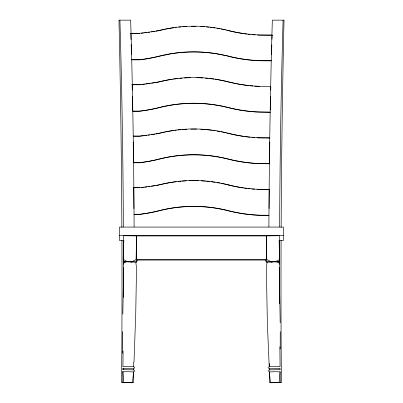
<?xml version="1.0" encoding="UTF-8"?>
<svg xmlns="http://www.w3.org/2000/svg" width="403" height="403" viewBox="0 0 403 403"><rect width="100%" height="100%" fill="white"/><g stroke="black" fill="none" stroke-linecap="round" stroke-linejoin="round"><path stroke-width="0.6" d="M136.622 259.834L136.622 235.951L266.277 235.951L266.69 259.663L265.733 260.061L137.166 260.061L136.622 259.663L266.69 259.663M122.638 331.563L122.739 353.36M269.078 208.547L269.239 189.445L259.794 189.35A151.034 150.143 0 0 1 228.264 184.816A139.886 139.06 0 0 0 159.21 184.816A262.887 261.33 0 0 1 139.559 187.647L133.741 187.647L133.922 208.658M280.206 348.998L280.256 331.563M269.516 163.643L259.794 163.547A150.51 148.863 0 0 1 228.264 159.014A139.393 137.866 0 0 0 159.21 159.014A150.541 148.893 0 0 1 139.614 162.626L133.091 162.772L139.614 162.767A150.541 148.893 0 0 0 159.21 159.16A139.393 137.866 0 0 1 228.264 159.16A150.51 148.863 0 0 0 259.794 163.689L269.899 163.784L269.516 163.643L269.798 141.891M125.877 262.036L123.64 261.794L123.212 259.436L123.625 235.73L136.526 235.911L136.108 259.623L136.738 262.066L137.237 260.091M123.837 242.299L123.867 240.465L119.444 240.46L119.444 227.075L283.45 227.075L283.45 240.46L279.052 240.46M122.824 314.128L123.64 267.446M123.514 260.635L123.459 264.182L124.683 261.522M270.337 110.029L270.615 96.352M270.735 90.136L270.811 86.403L259.794 86.313A148.772 144.964 0 0 1 232.143 82.716L228.264 81.794A136.677 131.872 0 0 0 159.21 81.789L155.296 82.474A258.872 252.248 0 0 1 139.559 84.61L132.149 84.61L132.265 90.156M271.557 54.546L271.818 44.793M271.97 39.323L272.085 35.071L259.794 34.975A146.259 139.488 0 0 1 228.269 30.467A135.373 129.111 0 0 0 159.21 30.467A254.5 242.722 0 0 1 139.559 33.283L130.864 33.283L131.035 39.544M133.992 362.237L135.72 314.315L136.536 267.627L135.876 262.912M279.118 382.618L280.009 371.823L275.098 371.707L269.244 371.979L270.519 382.744L279.118 382.618L270.519 382.744M132.375 382.744L133.65 371.979L127.796 371.707L122.885 371.823L123.781 382.623L132.375 382.744L123.781 382.623M277.017 262.036L279.259 261.794L279.682 259.436L279.269 235.725L266.373 235.911L266.786 259.623L266.156 262.066L265.658 260.091M267.018 262.912L266.358 267.627L267.355 323.03L269.214 366.634M268.398 366.916L268.096 367.682L268.494 368.493M268.453 370.15L268.151 370.916L268.479 371.672M134.471 368.438L134.798 367.682L134.496 366.916M134.416 371.672L134.743 370.916L134.441 370.15M122.98 366.433L133.68 366.634M122.905 368.448A778.178 67.825 -90 0 1 122.89 369.687L133.625 369.868M133.645 368.79L122.94 368.589L123.247 368.644M279.682 259.436C275.854 262.675 270.881 261.376 266.363 261.98M136.108 259.623L132.3 261.466L123.64 261.794M136.738 262.066L135.746 262.151M131.776 59.861L139.614 59.856A147.775 142.571 0 0 0 159.21 56.264L170.59 53.891A135.217 128.955 0 0 1 216.89 53.891L228.264 56.118A136.884 132.068 0 0 0 211.137 52.909L205.354 52.314A135.126 128.869 0 0 0 182.126 52.314L176.343 52.909A136.884 132.068 0 0 0 159.215 56.118A147.775 142.571 0 0 1 139.614 59.709L131.564 59.715M269.154 366.589L279.919 366.433M170.016 79.663A136.677 131.872 0 0 0 159.21 81.935L151.629 83.204M132.688 111.107L139.614 111.102A148.903 145.09 0 0 0 159.21 107.505A137.786 134.259 0 0 1 228.269 107.5A148.838 145.025 0 0 0 255.809 111.822L270.297 112.12M132.904 111.253L139.614 111.248A148.903 145.09 0 0 0 159.21 107.651A137.786 134.259 0 0 1 228.269 107.646A148.808 144.999 0 0 0 259.794 112.17L270.091 112.266M133.957 214.265L139.614 214.26A151.347 150.984 0 0 0 159.21 210.638A140.179 139.841 0 0 1 228.264 210.638A151.347 150.979 0 0 0 259.794 215.182L269.038 215.278M134.174 214.406L139.614 214.401A151.347 150.984 0 0 0 159.21 210.784A140.179 139.841 0 0 1 228.264 210.784A151.347 150.979 0 0 0 259.794 215.328L268.841 215.424M277.133 261.96L278.09 261.854L267.385 262.056M270.861 262.141L272.237 262.126M274.433 261.678L279.259 261.794M130.471 33.429L139.559 33.283M257.517 35.026A146.259 139.488 0 0 0 259.794 35.126L272.478 35.222M228.264 56.113A147.639 142.445 0 0 0 259.794 60.631L271.41 60.722M228.264 56.264A147.639 142.445 0 0 0 259.794 60.777L271.169 60.868M131.766 84.756L139.559 84.756A258.701 252.077 0 0 0 141.241 84.575M133.101 136.068L139.559 136.068A260.66 256.096 0 0 0 159.21 133.247A138.687 136.259 0 0 1 228.269 133.242A149.765 147.145 0 0 0 259.794 137.771L269.869 137.866M133.343 136.214L139.559 136.214A260.66 256.096 0 0 0 143.483 135.771M256.948 137.781A149.765 147.145 0 0 0 259.794 137.917L269.647 138.012M133.363 187.788L139.559 187.647M256.948 189.36A151.034 150.143 0 0 0 259.794 189.496L269.617 189.591M119.444 235.7L283.45 235.7M130.658 262.126L132.038 262.141M130.784 261.713L136.536 261.98M267.572 262.172L266.156 262.066M125.761 261.96L124.804 261.854L135.569 262.01M272.111 261.713L270.599 261.466L266.786 259.623M122.92 369.667L123.227 369.722M122.885 371.823L123.192 371.878M128.461 261.678L126.955 261.391L123.212 259.436M233.755 83.204L228.264 81.94A136.677 131.872 0 0 0 217.464 79.663M234.329 83.325L235.473 83.567M279.954 368.589L269.249 368.79M279.974 369.667L269.269 369.868M278.317 261.517L279.541 264.182L279.486 260.635M131.177 44.557L131.438 54.45M132.386 96.322L132.673 110.493M279.133 240.465L279.259 247.8M279.254 267.446L280.191 322.843M133.202 141.891L133.469 162.631M228.264 30.472L228.264 30.618A146.259 139.488 0 0 0 243.347 33.615M228.264 133.247L228.264 133.393A149.765 147.145 0 0 0 243.347 136.395M228.264 184.816L228.264 184.957A151.034 150.143 0 0 0 243.347 187.974M159.21 30.472L159.21 30.618A254.5 242.722 0 0 1 155.855 31.207M159.21 133.247L159.21 133.393A260.66 256.096 0 0 1 155.855 133.977M159.21 184.816L159.21 184.957A262.887 261.33 0 0 1 155.855 185.546M136.622 235.951L136.622 237.211M159.774 184.816A139.886 139.06 0 0 1 164.877 183.647M165.447 183.531A139.886 139.06 0 0 1 176.343 181.733M178.076 181.531A139.886 139.06 0 0 1 180.967 181.234M182.126 181.133A139.886 139.06 0 0 1 186.186 180.856M189.088 180.73A139.886 139.06 0 0 1 198.392 180.73M201.293 180.856A139.886 139.06 0 0 1 205.354 181.133M206.512 181.234A139.886 139.06 0 0 1 209.404 181.531M211.137 181.733A139.886 139.06 0 0 1 215.167 182.297M216.89 182.574A139.886 139.06 0 0 1 219.751 183.083M220.894 183.3A139.886 139.06 0 0 1 222.033 183.531M222.602 183.647A139.886 139.06 0 0 1 228.264 184.957M254.671 189.214A151.034 150.143 0 0 1 251.835 188.982M250.132 188.821A151.034 150.143 0 0 1 247.865 188.569M246.732 188.433A151.034 150.143 0 0 1 244.475 188.136M154.732 185.738A262.887 261.33 0 0 1 151.367 186.267M149.679 186.518A262.887 261.33 0 0 1 147.992 186.76M146.868 186.911A262.887 261.33 0 0 1 144.612 187.204M143.483 187.345A262.887 261.33 0 0 1 141.241 187.607M154.732 134.169A260.66 256.096 0 0 1 151.367 134.698M149.679 134.95A260.66 256.096 0 0 1 147.992 135.186M146.868 135.337A260.66 256.096 0 0 1 144.612 135.63M159.21 133.388A138.687 136.259 0 0 1 164.877 132.083M165.447 131.962A138.687 136.259 0 0 1 174.036 130.481M175.189 130.325A138.687 136.259 0 0 1 176.343 130.174M178.076 129.973A138.687 136.259 0 0 1 180.967 129.68M182.126 129.58A138.687 136.259 0 0 1 186.765 129.272M190.831 129.131A138.687 136.259 0 0 1 196.649 129.131M200.714 129.272A138.687 136.259 0 0 1 205.354 129.58M206.512 129.68A138.687 136.259 0 0 1 212.29 130.325M213.444 130.481A138.687 136.259 0 0 1 215.167 130.733M216.89 131.01A138.687 136.259 0 0 1 219.751 131.519M220.894 131.736A138.687 136.259 0 0 1 222.033 131.962M222.602 132.083A138.687 136.259 0 0 1 225.443 132.708M226.572 132.975A138.687 136.259 0 0 1 228.269 133.388M254.671 137.635A149.765 147.145 0 0 1 251.835 137.408M250.132 137.242A149.765 147.145 0 0 1 244.475 136.562M170.59 79.567A136.677 131.872 0 0 1 172.313 79.29M173.461 79.119A136.677 131.872 0 0 1 178.076 78.53M179.809 78.348A136.677 131.872 0 0 1 182.126 78.137M184.443 77.965A136.677 131.872 0 0 1 190.831 77.688M196.649 77.688A136.677 131.872 0 0 1 203.036 77.965M205.354 78.137A136.677 131.872 0 0 1 207.671 78.348M208.83 78.464A136.677 131.872 0 0 1 214.018 79.119M215.167 79.29A136.677 131.872 0 0 1 216.89 79.567M150.243 83.411A258.701 252.077 0 0 1 145.74 84.031M144.612 84.177A258.701 252.077 0 0 1 142.365 84.449M259.794 86.459A148.742 144.934 0 0 1 254.671 86.177M252.968 86.046A148.742 144.934 0 0 1 250.132 85.784M248.999 85.663A148.742 144.934 0 0 1 240.531 84.499M239.971 84.403A148.742 144.934 0 0 1 236.606 83.794M159.21 30.613A135.373 129.111 0 0 1 164.872 29.313M165.442 29.197A135.373 129.111 0 0 1 174.036 27.721M175.189 27.56A135.373 129.111 0 0 1 176.343 27.414M178.65 27.147A135.373 129.111 0 0 1 180.967 26.92M182.705 26.774A135.373 129.111 0 0 1 186.765 26.517M191.415 26.361A135.373 129.111 0 0 1 196.065 26.361M200.714 26.517A135.373 129.111 0 0 1 204.774 26.774M206.512 26.92A135.373 129.111 0 0 1 208.83 27.147M209.983 27.278A135.373 129.111 0 0 1 212.29 27.56M213.444 27.721A135.373 129.111 0 0 1 215.167 27.973M216.89 28.245A135.373 129.111 0 0 1 219.756 28.749M220.894 28.971A135.373 129.111 0 0 1 222.033 29.197M222.602 29.313A135.373 129.111 0 0 1 225.443 29.933M226.577 30.2A135.373 129.111 0 0 1 228.269 30.613M154.732 31.394A254.5 242.722 0 0 1 151.367 31.923M149.679 32.169A254.5 242.722 0 0 1 147.992 32.406M146.868 32.562A254.5 242.722 0 0 1 144.612 32.85M143.483 32.991A254.5 242.722 0 0 1 141.241 33.248M255.24 34.885A146.259 139.488 0 0 1 251.835 34.618M250.132 34.457A146.259 139.488 0 0 1 247.865 34.21M246.732 34.074A146.259 139.488 0 0 1 244.475 33.776M121.862 227.373A1030.234 89.788 -90 0 0 119.615 49.71L118.971 20.15L130.663 20.15A778.178 67.825 -90 0 1 134.113 226.919M121.918 240.415A1030.234 89.788 -90 0 1 121.817 352.303L121.605 382.684L133.484 382.684A778.178 67.825 -90 0 0 133.62 371.546M119.913 20.15A778.178 67.825 -90 0 1 123.368 226.919M123.419 240.646A778.178 67.825 -90 0 1 123.419 297.49M123.081 351.073A778.178 67.825 -90 0 1 122.925 366.589M122.87 371.546A778.178 67.825 -90 0 1 122.734 382.684M133.72 362.247A778.178 67.825 -90 0 1 133.665 367.209M133.655 368.448A778.178 67.825 -90 0 1 133.635 370.307M269.38 371.546A778.178 67.825 -90 0 0 269.516 382.684L281.395 382.684L281.183 352.303A1030.234 89.788 -90 0 1 281.082 240.415M269.365 370.307A778.178 67.825 -90 0 1 269.345 368.448M269.335 367.209A778.178 67.825 -90 0 1 269.29 363.491M268.887 226.919A778.178 67.825 -90 0 1 272.337 20.15L284.029 20.15L283.385 49.71A1030.234 89.788 -90 0 0 281.138 227.373M280.266 382.684A778.178 67.825 -90 0 1 280.13 371.546M280.11 369.687A778.178 67.825 -90 0 1 280.095 368.448M280.075 366.589A778.178 67.825 -90 0 1 279.878 346.726M279.606 303.731A778.178 67.825 -90 0 1 279.581 240.646M279.632 226.919A778.178 67.825 -90 0 1 283.087 20.15"/></g></svg>
